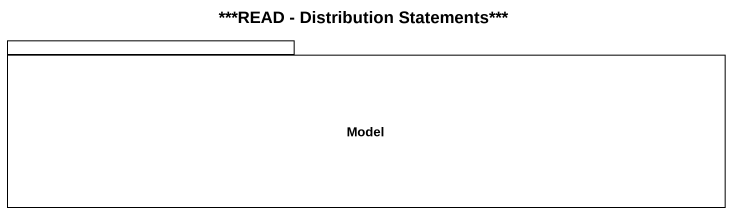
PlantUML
@startuml
title ~***READ - Distribution Statements~***
package Model {
}
@enduml
